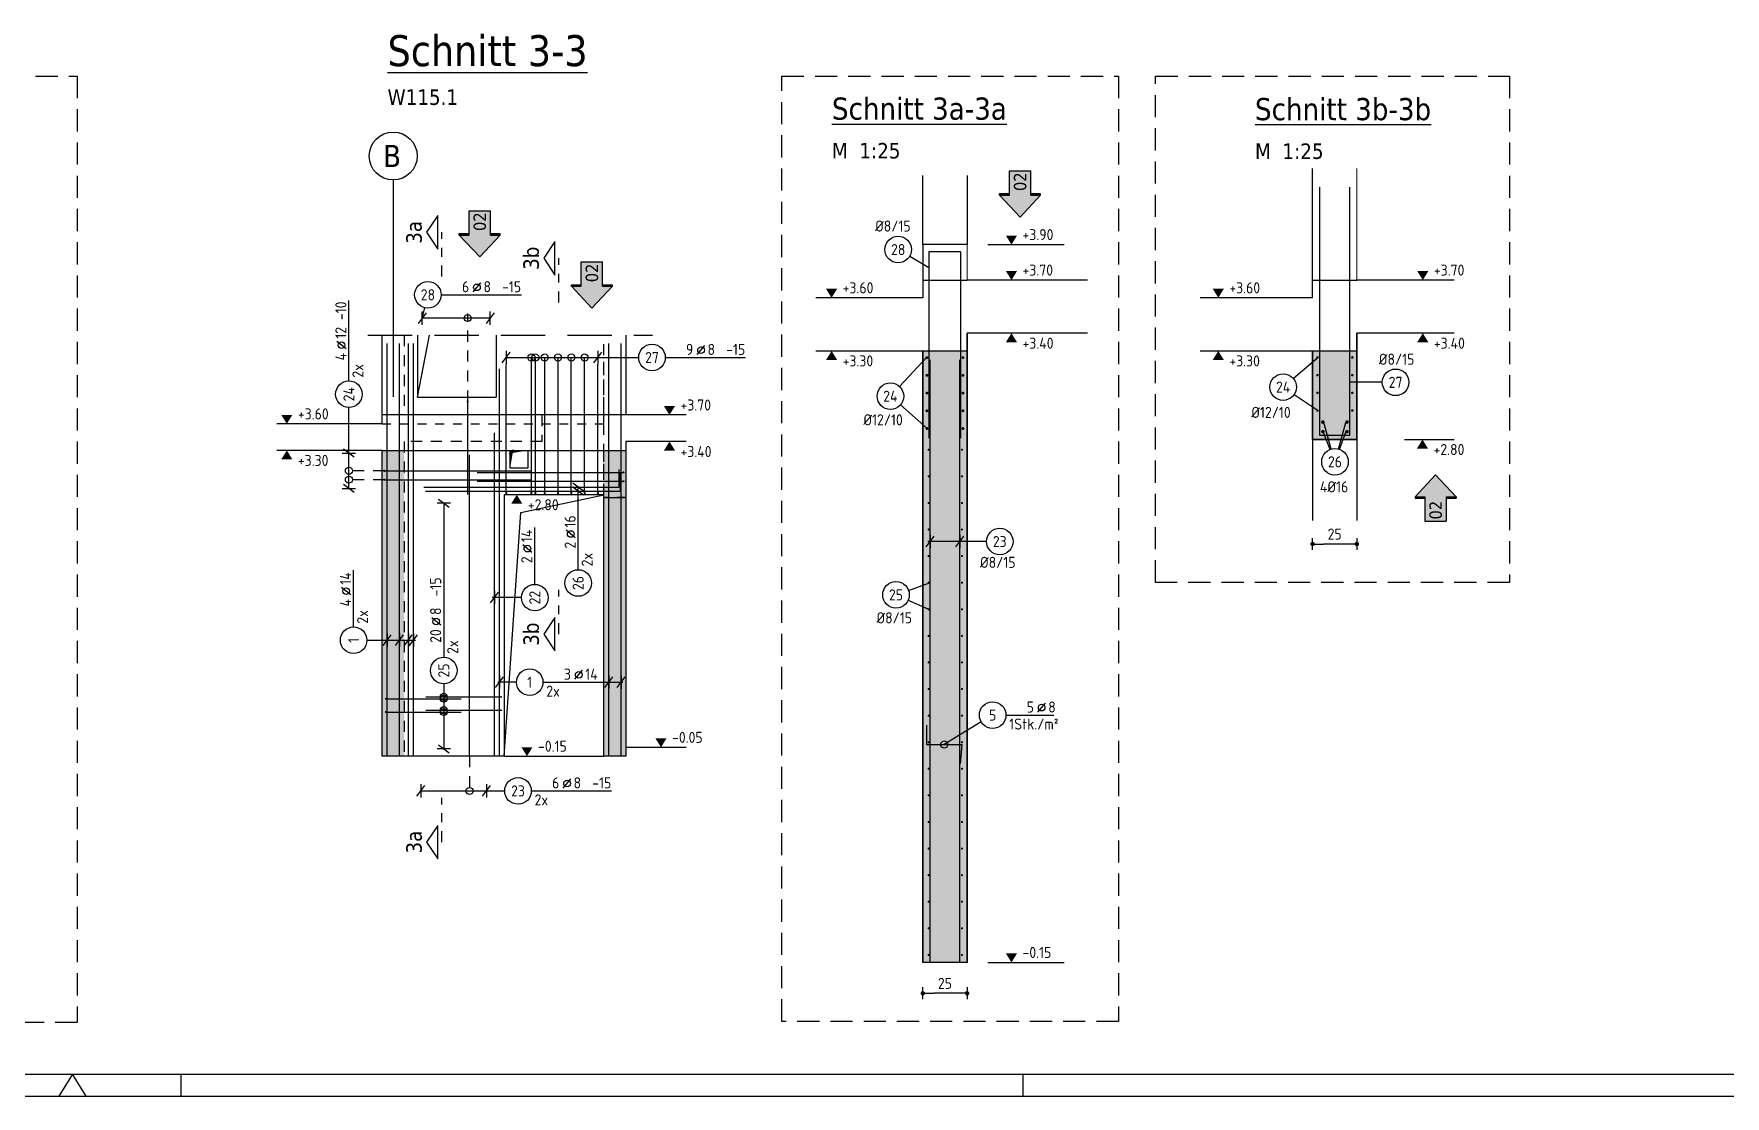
# Model space of a CAD drawing. Extents: x 0 to 74.6, y 0 to 35.2.
# Drawn here: x 29.29 to 48.37, y 0 to 11.99 of the extents above; entities that cross this region are included whole.
import ezdxf
from ezdxf.enums import TextEntityAlignment as Align

# ---------------------------------------------------------------- set-up
doc = ezdxf.new("R2010")
doc.units = 0
doc.header["$LTSCALE"] = 0.5
for name, pattern in [('AUSGEZOGEN', [1000.01, 1000, 0.01]), ('DASHDOTSMALL', [1.05, 0.5, -0.25, 0.05, -0.25]), ('DASHED', [0.75, 0.5, -0.25]), ('DASHEDX2', [1.5, 1, -0.5]), ('DOT', [0.175, 0.05, -0.125]), ('HIDDEN', [0.375, 0.25, -0.125]), ('PUNKT', [0.175, 0.05, -0.125]), ('STRICHLINIE', [0.75, 0.5, -0.25]), ('STRICHPUNKT2', [0.55, 0.25, -0.125, 0.05, -0.125]), ('VERDECKT', [0.375, 0.25, -0.125])]:
    doc.linetypes.add(name, pattern=pattern)
for name, color, linetype in [('ACHSEN', 7, 'Continuous'), ('AFU', 7, 'Continuous'), ('BETON', 7, 'Continuous'), ('DETAIL', 7, 'Continuous'), ('DRUEBER', 7, 'Continuous'), ('grau_hell', 7, 'Continuous'), ('grau_mittel', 7, 'Continuous'), ('HILFE', 7, 'Continuous'), ('INDEX', 7, 'Continuous'), ('koten', 7, 'Continuous'), ('MASSE', 7, 'Continuous'), ('OBJEKT', 7, 'Continuous'), ('RAHMEN', 7, 'Continuous'), ('RND', 7, 'Continuous'), ('RND-1', 7, 'Continuous'), ('RND_BILD', 7, 'Continuous'), ('SCHATTEN', 15, 'Continuous'), ('SCHNITTE', 7, 'Continuous'), ('SFP_Achsen', 7, 'Continuous'), ('TEXT', 7, 'Continuous'), ('VERDECKT', 7, 'Continuous')]:
    doc.layers.add(name, color=color, linetype=linetype)
doc.styles.add('helv', font='tahoma.ttf')
doc.styles.add('txt', font='isocp.shx')
doc.linetypes.add('AFU_50K', pattern='A,0.15,["/",Standard,S=0.2,R=0,X=-0.01,Y=-0.1],0.07,["/",Standard,S=0.2,R=0,X=-0.01,Y=-0.1],0.15', length=0.37)
doc.linetypes.add('AFU_50L', pattern='A,0.75,["/",Standard,S=0.2,R=0,X=-0.01,Y=-0.1],0.07,["/",Standard,S=0.2,R=0,X=-0.01,Y=-0.1],0.75', length=1.57)
doc.dimstyles.new('DOT_I', dxfattribs={"dimscale": 0.5, "dimtxt": 0.25, "dimasz": 0.25, "dimexe": 0.1, "dimexo": 0.3, "dimgap": 0.1, "dimtad": 1, "dimdec": 3, "dimzin": 3, "dimtxsty": 'txt', "dimblk": 'DOT', "dimblk1": 'DOT', "dimblk2": 'DOT', "dimsah": 1, "dimcen": 0.1, "dimse1": 1, "dimse2": 1, "dimazin": 0, "dimtfac": 1, "dimtdec": 4, "dimtix": 1, "dimtmove": 2, "dimatfit": 3, "dimfxl": 0, "dimtvp": 1, "dimtolj": 1, "dimtzin": 0, "dimarcsym": 0})

# ---------------------------------------------------------------- blocks, each defined once
blk = doc.blocks.new('okrd_o')
at = {"layer": 'koten', "color": 7, "linetype": 'Continuous'}
blk.add_solid([(-0.125, 0.202), (0.125, 0.202), (0, 0)], dxfattribs=at)
at = {"layer": 'koten', "style": 'txt'}
blk.add_attdef('OKRD', (0.25, 0.1), '', height=0.25, dxfattribs=at)
blk = doc.blocks.new('okrd_u')
at = {"layer": 'koten', "color": 7, "linetype": 'Continuous'}
blk.add_solid([(-0.125, -0.202), (0.125, -0.202), (0, 0)], dxfattribs=at)
at = {"layer": 'koten', "style": 'txt'}
blk.add_attdef('OKRD', (0.25, -0.35), '', height=0.25, dxfattribs=at)
blk = doc.blocks.new('RND_LEI')
at = {"layer": 'RND', "color": 7, "linetype": 'Continuous'}
blk.add_line((1.022, 0.066), (1.19, 0.27), dxfattribs=at)
for centre, radius in [((0, 0), 0.3), ((1.106, 0.168), 0.075)]:
    blk.add_circle(centre, radius, dxfattribs=at)
at = {"layer": 'RND', "color": 7, "linetype": 'Continuous', "style": 'txt'}
blk.add_attdef('POSL', text='', height=0.25, dxfattribs=at).set_placement((0, 0), align=Align.MIDDLE)
blk.add_attdef('ANZ', text='', height=0.25, dxfattribs=at).set_placement((0.931, 0.057), align=Align.RIGHT)
for tag, p in [('DUM', (1.253, 0.057)), ('ABSTD', (1.674, 0.057)), ('POSTXT', (0.374, -0.327))]:
    blk.add_attdef(tag, p, '', height=0.25, dxfattribs=at)
blk = doc.blocks.new('lei_gre')
at = {"layer": 'RND', "color": 7, "linetype": 'Continuous'}
for p, q in [((-0.09, -0.12), (0.09, 0.12)), ((0, 0.15), (0, -0.15))]:
    blk.add_line(p, q, dxfattribs=at)
blk = doc.blocks.new('DOT')
at = {"layer": 'MASSE', "color": 7, "linetype": 'Continuous'}
for p, q in [((0, 0), (-1, 0)), ((0, 0.54), (0, -0.54))]:
    blk.add_line(p, q, dxfattribs=at)
at = {"layer": 'MASSE', "color": 7, "linetype": 'Continuous', "const_width": 0.2}
blk.add_lwpolyline([(-0.1, 0, 1), (0.1, 0, 1)], format="xyb", close=True, dxfattribs=at)
blk = doc.blocks.new('*D31')
at = {"layer": 'Defpoints', "color": 0, "linetype": 'AUSGEZOGEN', "transparency": 16777216}
for p in [(43.713, 6.231), (43.713, 6.231), (44.213, 6.231)]:
    blk.add_point(p, dxfattribs=at)
at = {"layer": 'MASSE', "color": 0, "linetype": 'AUSGEZOGEN', "lineweight": -2, "transparency": 16777216}
blk.add_line((44.088, 6.231), (43.838, 6.231), dxfattribs=at)
at = {"layer": 'MASSE', "color": 0, "linetype": 'AUSGEZOGEN', "lineweight": -2, "transparency": 16777216, "xscale": 0.125, "yscale": 0.125, "zscale": 0.125, "rotation": 180}
blk.add_blockref('DOT', (43.713, 6.231), dxfattribs=at)
at = {"layer": 'MASSE', "color": 0, "linetype": 'AUSGEZOGEN', "lineweight": -2, "transparency": 16777216, "xscale": 0.125, "yscale": 0.125, "zscale": 0.125}
blk.add_blockref('DOT', (44.213, 6.231), dxfattribs=at)
at = {"layer": 'MASSE', "color": 0, "linetype": 'AUSGEZOGEN', "transparency": 16777216, "insert": (43.963, 6.343), "char_height": 0.125, "attachment_point": 5, "style": 'txt'}
blk.add_mtext('\\A1;25', dxfattribs=at)
blk = doc.blocks.new('*D32')
at = {"layer": 'Defpoints', "color": 0, "linetype": 'AUSGEZOGEN', "transparency": 16777216}
for p in [(39.316, 1.161), (39.316, 1.161), (39.816, 1.161)]:
    blk.add_point(p, dxfattribs=at)
at = {"layer": 'MASSE', "color": 0, "linetype": 'AUSGEZOGEN', "lineweight": -2, "transparency": 16777216}
blk.add_line((39.691, 1.161), (39.441, 1.161), dxfattribs=at)
at = {"layer": 'MASSE', "color": 0, "linetype": 'AUSGEZOGEN', "lineweight": -2, "transparency": 16777216, "xscale": 0.125, "yscale": 0.125, "zscale": 0.125, "rotation": 180}
blk.add_blockref('DOT', (39.316, 1.161), dxfattribs=at)
at = {"layer": 'MASSE', "color": 0, "linetype": 'AUSGEZOGEN', "lineweight": -2, "transparency": 16777216, "xscale": 0.125, "yscale": 0.125, "zscale": 0.125}
blk.add_blockref('DOT', (39.816, 1.161), dxfattribs=at)
at = {"layer": 'MASSE', "color": 0, "linetype": 'AUSGEZOGEN', "transparency": 16777216, "insert": (39.566, 1.273), "char_height": 0.125, "attachment_point": 5, "style": 'txt'}
blk.add_mtext('\\A1;25', dxfattribs=at)
blk = doc.blocks.new('RND_HIN')
at = {"layer": 'RND', "color": 7, "linetype": 'Continuous'}
blk.add_circle((0, 0), 0.3, dxfattribs=at)
at = {"layer": 'RND', "color": 7, "linetype": 'Continuous', "style": 'txt'}
blk.add_attdef('POSI', text='', height=0.25, dxfattribs=at).set_placement((0, 0), align=Align.MIDDLE)
blk = doc.blocks.new('SCHN-2')
at = {"layer": 'SCHNITTE', "color": 6, "linetype": 'Continuous'}
blk.add_lwpolyline([(0.378, 0.088), (0, 0.34), (-0.378, 0.088)], close=True, dxfattribs=at)
at = {"layer": 'SCHNITTE', "color": 1, "linetype": 'DASHDOTSMALL', "style": 'helv'}
blk.add_attdef('SCHN-2', text='', height=0.35, dxfattribs=at).set_placement((0, 0.45), align=Align.CENTER)
blk = doc.blocks.new('A1-35-0')
at = {"layer": 'RAHMEN', "color": 5}
blk.add_line((2, 0.5), (118.4, 0.5), dxfattribs=at)
at = {"layer": 'RAHMEN', "color": 7, "linetype": 'Continuous'}
for p, q in [((59.45, 0.5), (59.14, 0)), ((59.76, 0), (59.45, 0.5))]:
    blk.add_line(p, q, dxfattribs=at)
at = {"layer": 'RAHMEN', "color": 7}
for p, q in [((61.9, 0), (61.9, 0.5)), ((80.9, 0), (80.9, 0.5))]:
    blk.add_line(p, q, dxfattribs=at)
at = {"layer": 'RAHMEN'}
blk.add_line((0, 0), (118.9, 0), dxfattribs=at)
blk = doc.blocks.new('hin_ind5')
at = {"layer": 'grau_hell', "linetype": 'AUSGEZOGEN'}
h = blk.add_hatch(color=9, dxfattribs=at)
h.dxf.hatch_style = 2
h.paths.add_polyline_path([(0, 0), (0.619, -0.577), (0.619, -0.3), (1.306, -0.3), (1.306, 0.3), (0.619, 0.3), (0.619, 0.577)])
h.paths.add_polyline_path([(0.34, -0.274), (1.311, -0.274), (1.311, 0.274), (0.34, 0.274)], flags=9)
at = {"layer": 'OBJEKT', "linetype": 'AUSGEZOGEN'}
for points in [[(0.619, 0.3), (0.66, 0.3), (0.66, 0.577), (0.619, 0.577)], [(0.619, -0.577), (0.66, -0.577), (0.66, -0.3), (0.619, -0.3)]]:
    blk.add_hatch(color=1, dxfattribs=at).paths.add_polyline_path(points)
at = {"layer": 'OBJEKT', "color": 1, "linetype": 'AUSGEZOGEN'}
for p, q in [((0, 0), (0.619, 0.577)), ((0.619, 0.577), (0.619, 0.3)), ((0.619, 0.577), (0.66, 0.577)), ((0.66, 0.577), (0.66, 0.3)), ((0, 0), (0.619, -0.577)), ((0.619, 0.3), (1.306, 0.3)), ((1.306, 0.3), (1.306, -0.3)), ((0.619, -0.3), (0.619, -0.577)), ((0.619, -0.3), (1.306, -0.3)), ((0.66, -0.3), (0.66, -0.577))]:
    blk.add_line(p, q, dxfattribs=at)
at = {"layer": 'OBJEKT', "color": 7, "linetype": 'AUSGEZOGEN'}
blk.add_line((0.619, -0.577), (0.66, -0.577), dxfattribs=at)
at = {"layer": 'INDEX', "color": 1, "linetype": 'Continuous', "style": 'helv'}
blk.add_attdef('INDEX', text='', height=0.35, rotation=360, dxfattribs=at).set_placement((1.259, 0), align=Align.MIDDLE_RIGHT)

msp = doc.modelspace()

# ---------------------------------------------------------------- hatches: boundary and pattern name
at = {"layer": 'grau_mittel'}
for points in [[(39.316, 1.5095), (39.816, 1.5095), (39.816, 8.4095), (39.316, 8.4095)], [(44.2126, 8.4095), (43.7126, 8.4095), (43.7126, 7.4095), (43.8976, 7.4095), (44.0274, 7.4095), (44.2126, 7.4095)], [(33.217, 3.8368), (33.467, 3.8368), (33.467, 7.2868), (33.217, 7.2868)], [(35.967, 6.7568), (35.717, 6.7568), (35.717, 6.7368), (35.967, 6.7368)]]:
    msp.add_hatch(color=61, dxfattribs=at).paths.add_polyline_path(points)
h = msp.add_hatch(color=61, dxfattribs=at)
h.paths.add_polyline_path([(35.717, 6.7568), (35.967, 6.7568), (35.967, 7.2868), (35.717, 7.2868)])
h.paths.add_polyline_path([(35.967, 6.7368), (35.717, 6.7368), (35.717, 3.8368), (35.967, 3.8368), (35.967, 3.9368)])

# ---------------------------------------------------------------- linework, layer by layer
at = {"layer": 'ACHSEN', "color": 140, "linetype": 'AUSGEZOGEN'}
msp.add_line((33.342, 10.3387), (33.342, 7.8931), dxfattribs=at)
at = {"layer": 'AFU', "color": 8, "linetype": 'AFU_50K'}
for p, q in [((39.316, 9.2095), (39.816, 9.2095)), ((43.7126, 9.2095), (44.2126, 9.2095)), ((39.316, 8.4095), (39.816, 8.4095)), ((43.7126, 8.4095), (44.2126, 8.4095)), ((35.717, 6.7568), (35.967, 6.7568)), ((35.967, 3.8368), (35.717, 3.8368)), ((39.816, 1.5095), (39.316, 1.5095))]:
    msp.add_line(p, q, dxfattribs=at)
at = {"layer": 'AFU', "color": 8, "linetype": 'AFU_50L'}
for p, q in [((35.967, 7.6868), (33.217, 7.6868)), ((33.217, 7.2868), (35.967, 7.2868)), ((34.592, 3.8368), (33.217, 3.8368))]:
    msp.add_line(p, q, dxfattribs=at)
at = {"layer": 'BETON', "color": 6, "linetype": 'AUSGEZOGEN'}
for p, q in [((43.7126, 9.0095), (43.7126, 10.4675)), ((39.316, 9.6095), (39.316, 9.0095)), ((33.617, 8.5883), (33.617, 7.8868)), ((34.502, 8.5883), (34.502, 7.8868)), ((41.1747, 8.6095), (39.816, 8.6095)), ((45.3093, 8.6095), (44.2126, 8.6095)), ((38.1097, 8.4095), (39.316, 8.4095)), ((42.4446, 8.4095), (43.7126, 8.4095)), ((33.617, 7.8868), (34.502, 7.8868)), ((36.6453, 7.6868), (35.967, 7.6868)), ((33.217, 7.5868), (32.0295, 7.5868)), ((33.217, 7.2868), (32.0295, 7.2868)), ((36.6453, 7.3868), (35.967, 7.3868)), ((35.717, 6.7868), (34.592, 6.7868)), ((34.592, 6.7868), (34.592, 3.8368)), ((34.592, 3.8368), (35.717, 3.8368)), ((35.967, 3.9368), (36.6453, 3.9368))]:
    msp.add_line(p, q, dxfattribs=at)
at = {"layer": 'BETON', "color": 6, "linetype": 'AUSGEZOGEN', "lineweight": 13}
for p, q in [((44.2126, 10.4675), (44.2126, 9.2095)), ((39.816, 9.6095), (39.816, 9.2095))]:
    msp.add_line(p, q, dxfattribs=at)
at = {"layer": 'BETON', "color": 6, "linetype": 'AUSGEZOGEN', "lineweight": 25}
for p, q in [((39.816, 9.6095), (39.316, 9.6095)), ((41.1747, 9.2095), (39.816, 9.2095)), ((45.3093, 9.2095), (44.2126, 9.2095)), ((39.316, 9.0095), (38.1097, 9.0095)), ((43.7126, 9.0095), (42.4446, 9.0095))]:
    msp.add_line(p, q, dxfattribs=at)
at = {"layer": 'BETON', "color": 6, "linetype": 'AUSGEZOGEN', "lineweight": -2}
for p, q in [((33.217, 7.5868), (33.217, 8.5883)), ((35.967, 8.5883), (35.967, 7.6868)), ((33.217, 3.8368), (33.217, 7.2868)), ((35.967, 7.3868), (35.967, 3.9368)), ((35.717, 3.8368), (35.717, 6.7868))]:
    msp.add_line(p, q, dxfattribs=at)
at = {"layer": 'BETON', "color": 6, "linetype": 'AUSGEZOGEN', "lineweight": 35}
for p, q in [((39.816, 8.6095), (39.816, 1.5095)), ((39.316, 8.4095), (39.316, 1.5095)), ((43.7126, 8.4095), (43.7126, 7.4095))]:
    msp.add_line(p, q, dxfattribs=at)
at = {"layer": 'BETON', "color": 6, "linetype": 'AUSGEZOGEN', "lineweight": 35, "flags": 128}
msp.add_lwpolyline([(44.2126, 8.6095), (44.2126, 7.4095), (44.0276, 7.4095), (44.0274, 7.4095), (43.8978, 7.4095), (43.8976, 7.4095), (43.7126, 7.4095)], dxfattribs=at)
at = {"layer": 'BETON', "color": 6, "linetype": 'AUSGEZOGEN'}
msp.add_lwpolyline([(34.662, 7.2868), (34.8619, 7.2868), (34.8619, 7.0868), (34.662, 7.0868)], close=True, dxfattribs=at)
at = {"layer": 'DETAIL', "color": 102, "linetype": 'STRICHLINIE'}
for points in [[(25.5577, 0.8301), (25.5577, 11.5117), (29.7785, 11.5117), (29.7785, 0.8301)], [(37.7258, 0.8433), (37.7258, 11.5117), (41.5244, 11.5117), (41.5244, 0.8433)], [(41.9425, 5.7973), (41.9425, 11.5117), (45.9361, 11.5117), (45.9361, 5.7973)]]:
    msp.add_lwpolyline(points, close=True, dxfattribs=at)
at = {"layer": 'DRUEBER', "color": 7, "linetype": 'DOT'}
for p, q in [((35.717, 7.5868), (35.717, 8.5883)), ((33.217, 7.5868), (35.717, 7.5868)), ((33.217, 7.2868), (35.717, 7.2868)), ((35.717, 6.7568), (35.717, 7.2868))]:
    msp.add_line(p, q, dxfattribs=at)
at = {"layer": 'DRUEBER', "color": 7, "linetype": 'PUNKT'}
msp.add_line((35.967, 6.7568), (35.717, 6.7568), dxfattribs=at)
at = {"layer": 'HILFE', "color": 102, "linetype": 'AUSGEZOGEN'}
for p, q in [((40.0513, 9.6095), (40.9096, 9.6095)), ((33.617, 7.8868), (33.7507, 8.5883)), ((44.7488, 7.4095), (45.3093, 7.4095)), ((34.7802, 6.586), (35.717, 6.7868)), ((34.592, 3.8368), (34.7802, 6.586)), ((40.0513, 1.5095), (40.9096, 1.5095))]:
    msp.add_line(p, q, dxfattribs=at)
at = {"layer": 'HILFE', "color": 102, "linetype": 'DASHEDX2'}
msp.add_line((33.0566, 8.5883), (36.2663, 8.5883), dxfattribs=at)
at = {"layer": 'OBJEKT', "color": 7, "linetype": 'AUSGEZOGEN'}
for p, q in [((39.316, 9.6095), (39.316, 10.3892)), ((39.816, 10.3892), (39.816, 9.6095)), ((43.7126, 7.4095), (43.7126, 6.4952)), ((44.2126, 7.4095), (44.2126, 6.4952))]:
    msp.add_line(p, q, dxfattribs=at)
at = {"layer": 'RND', "color": 102, "linetype": 'AUSGEZOGEN'}
for p, q in [((39.1682, 9.4782), (39.386, 9.3516)), ((39.0532, 8.0085), (39.3671, 8.3441)), ((43.4956, 8.0994), (43.774, 8.3363)), ((44.5001, 8.0555), (44.1326, 8.0555)), ((43.5058, 7.9184), (43.7754, 7.737)), ((39.0638, 7.8003), (39.3622, 7.5399)), ((43.9109, 7.2978), (43.8285, 7.5062)), ((43.9246, 7.3025), (43.8347, 7.6161)), ((44.0063, 7.3027), (44.0896, 7.6008)), ((44.0172, 7.2993), (44.0912, 7.5032)), ((35.4285, 5.9408), (35.4285, 6.8825)), ((40.0343, 6.2591), (39.3746, 6.2591)), ((39.155, 5.7077), (39.3924, 5.7934)), ((34.7896, 5.6258), (34.4593, 5.6258)), ((39.1512, 5.5963), (39.3713, 5.4992)), ((33.0456, 5.1449), (33.5946, 5.1449)), ((34.7318, 4.6713), (34.5238, 4.6713)), ((35.1026, 4.6713), (35.9336, 4.6713)), ((39.9762, 4.2225), (39.5583, 3.9681))]:
    msp.add_line(p, q, dxfattribs=at)
at = {"layer": 'RND', "color": 7, "linetype": 'AUSGEZOGEN'}
for p, q in [((32.8426, 8.0712), (32.8426, 8.9775)), ((33.8837, 9.0433), (34.79, 9.0433)), ((33.668, 8.7806), (33.6973, 8.8978)), ((34.437, 8.7806), (33.668, 8.7806)), ((34.6175, 8.3355), (35.6512, 8.3355)), ((35.6512, 8.3355), (36.1115, 8.3355)), ((36.4115, 8.3355), (37.3178, 8.3355)), ((32.8426, 7.257), (32.8426, 7.7712)), ((32.8426, 6.857), (32.8426, 7.257)), ((33.9118, 6.6919), (33.9118, 4.9536)), ((35.4285, 5.9408), (35.4285, 6.5808)), ((34.9396, 5.7758), (34.9396, 6.4158)), ((32.8956, 5.2949), (32.8956, 5.9349)), ((33.9118, 4.6536), (33.9118, 3.9197)), ((35.0318, 4.6713), (35.6718, 4.6713)), ((40.2543, 4.3004), (40.7943, 4.3004)), ((33.6537, 3.4445), (34.3958, 3.4445)), ((34.3958, 3.4445), (34.6001, 3.4445)), ((34.9001, 3.4445), (35.8063, 3.4445))]:
    msp.add_line(p, q, dxfattribs=at)
at = {"layer": 'RND', "color": 102, "linetype": 'VERDECKT'}
for p, q in [((34.1821, 7.8388), (34.1821, 8.8306)), ((34.9012, 8.2071), (34.9012, 8.3855)), ((34.9468, 8.2071), (34.9468, 8.3855)), ((35.0512, 8.2071), (35.0512, 8.3855)), ((35.2012, 8.2071), (35.2012, 8.3855)), ((35.3512, 8.2071), (35.3512, 8.3855)), ((35.5012, 8.2071), (35.5012, 8.3855)), ((33.241, 7.057), (32.7926, 7.057)), ((33.241, 6.957), (32.7926, 6.957)), ((34.2029, 3.8368), (34.2029, 3.3945))]:
    msp.add_line(p, q, dxfattribs=at)
at = {"layer": 'RND', "color": 1, "linetype": 'AUSGEZOGEN'}
for points in [[(43.7926, 10.2595), (43.7926, 7.4595), (44.1326, 7.4595), (44.1326, 10.2595)], [(39.746, 7.427), (39.746, 9.527), (39.386, 9.527), (39.386, 7.427)], [(33.2753, 3.8447), (33.2753, 8.4947)], [(33.4135, 3.8447), (33.4135, 8.4947)], [(33.5127, 3.8447), (33.5127, 8.4947)], [(33.5699, 3.8447), (33.5699, 8.4947)], [(35.7753, 3.8447), (35.7753, 8.4947)], [(35.9135, 3.8447), (35.9135, 8.4947)], [(34.5399, 3.8368), (34.5399, 8.2071)], [(34.6175, 6.8071), (34.6175, 8.2571)], [(34.9012, 6.8071), (34.9012, 8.2571)], [(34.9012, 6.8071), (34.9012, 8.2571)], [(34.9012, 6.8071), (34.9012, 8.2571)], [(34.9468, 6.8071), (34.9468, 8.2571)], [(35.0512, 6.8071), (35.0512, 8.2571)], [(35.2012, 6.8071), (35.2012, 8.2571)], [(35.3512, 6.8071), (35.3512, 8.2571)], [(35.5012, 6.8071), (35.5012, 8.2571)], [(35.6512, 6.8071), (35.6512, 8.2571)], [(39.3989, 1.5095), (39.3989, 8.3095)], [(39.7331, 1.5095), (39.7331, 8.3095)], [(34.1821, 6.7888), (34.1821, 7.8388)], [(34.4843, 3.8368), (34.4843, 7.4868)], [(33.6893, 6.8721), (35.8893, 6.8721), (35.8893, 7.0721)], [(34.2029, 3.8368), (34.2029, 7.2368)], [(33.241, 7.057), (34.891, 7.057)], [(33.241, 6.957), (34.891, 6.957)], [(33.7052, 6.8283), (35.9052, 6.8283), (35.9052, 7.0283)], [(34.2895, 7.0387), (35.9395, 7.0387)], [(34.2895, 6.9387), (35.9395, 6.9387)], [(33.2574, 4.4851), (34.1074, 4.4851)], [(33.7103, 4.5056), (34.5603, 4.5056)], [(33.2574, 4.3351), (34.1074, 4.3351)], [(33.7103, 4.3556), (34.5603, 4.3556)]]:
    msp.add_lwpolyline(points, dxfattribs=at)
at = {"layer": 'RND', "color": 7, "linetype": 'AUSGEZOGEN'}
for points, const_width in [([(39.3546, 8.334, 1), (39.3706, 8.334, 1)], 0.016), ([(39.7774, 8.334, -1), (39.7614, 8.334, -1)], 0.016), ([(43.7614, 8.337, 1), (43.7754, 8.337, 1)], 0.014), ([(44.1548, 8.337, 1), (44.1688, 8.337, 1)], 0.014), ([(39.3546, 8.134, 1), (39.3706, 8.134, 1)], 0.016), ([(39.7774, 8.134, -1), (39.7614, 8.134, -1)], 0.016), ([(43.7614, 8.137, 1), (43.7754, 8.137, 1)], 0.014), ([(44.1548, 8.137, 1), (44.1688, 8.137, 1)], 0.014), ([(34.1759, 7.8388, 1), (34.1884, 7.8388, 1)], 0.0125), ([(39.3546, 7.934, 1), (39.3706, 7.934, 1)], 0.016), ([(39.7774, 7.934, -1), (39.7614, 7.934, -1)], 0.016), ([(43.7614, 7.937, 1), (43.7754, 7.937, 1)], 0.014), ([(44.1548, 7.937, 1), (44.1688, 7.937, 1)], 0.014), ([(39.3546, 7.734, 1), (39.3706, 7.734, 1)], 0.016), ([(39.7774, 7.734, -1), (39.7614, 7.734, -1)], 0.016), ([(43.7614, 7.737, 1), (43.7754, 7.737, 1)], 0.014), ([(44.1548, 7.737, 1), (44.1688, 7.737, 1)], 0.014), ([(39.3546, 7.534, 1), (39.3706, 7.534, 1)], 0.016), ([(39.7774, 7.534, -1), (39.7614, 7.534, -1)], 0.016), ([(43.8196, 7.6065, 1), (43.8396, 7.6065, 1)], 0.02), ([(43.8196, 7.4981, 1), (43.8396, 7.4981, 1)], 0.02), ([(44.092, 7.6065, 1), (44.112, 7.6065, 1)], 0.02), ([(44.092, 7.4981, 1), (44.112, 7.4981, 1)], 0.02), ([(39.3757, 7.2944, 1), (39.3877, 7.2944, 1)], 0.012), ([(39.7523, 7.2944, 1), (39.7643, 7.2944, 1)], 0.012), ([(33.2348, 7.057, 1), (33.2473, 7.057, 1)], 0.0125), ([(33.2348, 6.957, 1), (33.2473, 6.957, 1)], 0.0125), ([(35.9332, 7.0387, 1), (35.9457, 7.0387, 1)], 0.0125), ([(35.9332, 6.9387, 1), (35.9457, 6.9387, 1)], 0.0125), ([(39.3757, 6.9944, 1), (39.3877, 6.9944, 1)], 0.012), ([(39.7523, 6.9944, 1), (39.7643, 6.9944, 1)], 0.012), ([(34.6112, 6.8071, 1), (34.6237, 6.8071, 1)], 0.0125), ([(34.895, 6.8071, 1), (34.9075, 6.8071, 1)], 0.0125), ([(34.9405, 6.8071, 1), (34.953, 6.8071, 1)], 0.0125), ([(35.045, 6.8071, 1), (35.0575, 6.8071, 1)], 0.0125), ([(35.195, 6.8071, 1), (35.2075, 6.8071, 1)], 0.0125), ([(35.345, 6.8071, 1), (35.3575, 6.8071, 1)], 0.0125), ([(35.495, 6.8071, 1), (35.5075, 6.8071, 1)], 0.0125), ([(35.645, 6.8071, 1), (35.6575, 6.8071, 1)], 0.0125), ([(39.3757, 6.6944, 1), (39.3877, 6.6944, 1)], 0.012), ([(39.7523, 6.6944, 1), (39.7643, 6.6944, 1)], 0.012), ([(39.3757, 6.3944, 1), (39.3877, 6.3944, 1)], 0.012), ([(39.7523, 6.3944, 1), (39.7643, 6.3944, 1)], 0.012), ([(39.3757, 6.0944, 1), (39.3877, 6.0944, 1)], 0.012), ([(39.7523, 6.0944, 1), (39.7643, 6.0944, 1)], 0.012), ([(39.3757, 5.7944, 1), (39.3877, 5.7944, 1)], 0.012), ([(39.7523, 5.7944, 1), (39.7643, 5.7944, 1)], 0.012), ([(39.3757, 5.4944, 1), (39.3877, 5.4944, 1)], 0.012), ([(39.7523, 5.4944, 1), (39.7643, 5.4944, 1)], 0.012), ([(39.3757, 5.1944, 1), (39.3877, 5.1944, 1)], 0.012), ([(39.7523, 5.1944, 1), (39.7643, 5.1944, 1)], 0.012), ([(39.3757, 4.8944, 1), (39.3877, 4.8944, 1)], 0.012), ([(39.7523, 4.8944, 1), (39.7643, 4.8944, 1)], 0.012), ([(39.3757, 4.5944, 1), (39.3877, 4.5944, 1)], 0.012), ([(39.7523, 4.5944, 1), (39.7643, 4.5944, 1)], 0.012), ([(33.2524, 4.4851, 1), (33.2624, 4.4851, 1)], 0.01), ([(34.5553, 4.5056, 1), (34.5653, 4.5056, 1)], 0.01), ([(33.2524, 4.3351, 1), (33.2624, 4.3351, 1)], 0.01), ([(34.5553, 4.3556, 1), (34.5653, 4.3556, 1)], 0.01), ([(39.3757, 4.2944, 1), (39.3877, 4.2944, 1)], 0.012), ([(39.7523, 4.2944, 1), (39.7643, 4.2944, 1)], 0.012), ([(39.3757, 3.9944, 1), (39.3877, 3.9944, 1)], 0.012), ([(39.7523, 3.9944, 1), (39.7643, 3.9944, 1)], 0.012), ([(39.3757, 3.6944, 1), (39.3877, 3.6944, 1)], 0.012), ([(39.7523, 3.6944, 1), (39.7643, 3.6944, 1)], 0.012), ([(39.3757, 3.3944, 1), (39.3877, 3.3944, 1)], 0.012), ([(39.7523, 3.3944, 1), (39.7643, 3.3944, 1)], 0.012), ([(39.3757, 3.0944, 1), (39.3877, 3.0944, 1)], 0.012), ([(39.7523, 3.0944, 1), (39.7643, 3.0944, 1)], 0.012), ([(39.3757, 2.7944, 1), (39.3877, 2.7944, 1)], 0.012), ([(39.7523, 2.7944, 1), (39.7643, 2.7944, 1)], 0.012), ([(39.3757, 2.4944, 1), (39.3877, 2.4944, 1)], 0.012), ([(39.7523, 2.4944, 1), (39.7643, 2.4944, 1)], 0.012), ([(39.3757, 2.1944, 1), (39.3877, 2.1944, 1)], 0.012), ([(39.7523, 2.1944, 1), (39.7643, 2.1944, 1)], 0.012), ([(39.3757, 1.8944, 1), (39.3877, 1.8944, 1)], 0.012), ([(39.7523, 1.8944, 1), (39.7643, 1.8944, 1)], 0.012), ([(39.3757, 1.5944, 1), (39.3877, 1.5944, 1)], 0.012), ([(39.7523, 1.5944, 1), (39.7643, 1.5944, 1)], 0.012)]:
    msp.add_lwpolyline(points, format="xyb", close=True, dxfattribs=dict(at, const_width=const_width))
for centre in [(34.1821, 8.7806), (34.9012, 8.3355), (34.9468, 8.3355), (35.0512, 8.3355), (35.2012, 8.3355), (35.3512, 8.3355), (35.5012, 8.3355), (32.8426, 7.057), (32.8426, 6.957), (33.9118, 4.5056), (33.9118, 4.4851), (33.9118, 4.3556), (33.9118, 4.3351), (39.5583, 3.9681), (34.2029, 3.4445)]:
    msp.add_circle(centre, 0.04, dxfattribs=at)
at = {"layer": 'RND-1', "color": 1, "linetype": 'AUSGEZOGEN'}
msp.add_lwpolyline([(39.3583, 4.1881), (39.3583, 3.9681), (39.7583, 3.9681), (39.7392, 3.7489)], dxfattribs=at)
at = {"layer": 'SCHATTEN', "color": 1, "linetype": 'AUSGEZOGEN'}
msp.add_lwpolyline([(34.662, 7.0868, 0, 0.0326, 0), (34.6782, 7.2855, 0, 0, 0), (34.6633, 7.2706, 0.0326, 0, 0), (34.8619, 7.2868, 0, 0, 0)], format="xyseb", dxfattribs=at)
at = {"layer": 'SCHNITTE', "color": 6, "linetype": 'STRICHPUNKT2'}
for p, q in [((33.889, 9.2482), (33.889, 9.7482)), ((35.2104, 8.9553), (35.2104, 9.4553)), ((35.2104, 5.2132), (35.2104, 5.7132)), ((33.889, 2.8669), (33.889, 3.3669))]:
    msp.add_line(p, q, dxfattribs=at)
at = {"layer": 'SFP_Achsen', "color": 7, "linetype": 'AUSGEZOGEN'}
msp.add_circle((33.342, 10.6092), 0.2705, dxfattribs=at)
at = {"layer": 'VERDECKT', "color": 7, "linetype": 'VERDECKT', "lineweight": -2}
for p, q in [((33.467, 8.5883), (33.467, 7.6868)), ((35.717, 6.7868), (35.717, 8.5883)), ((33.467, 7.3868), (33.467, 3.8368))]:
    msp.add_line(p, q, dxfattribs=at)
at = {"layer": 'VERDECKT', "color": 7, "linetype": 'VERDECKT'}
for p, q in [((35.017, 7.6868), (33.467, 7.6868)), ((35.017, 7.3868), (33.467, 7.3868))]:
    msp.add_line(p, q, dxfattribs=at)
at = {"layer": 'VERDECKT', "color": 7, "linetype": 'HIDDEN'}
for p, q in [((35.017, 7.6868), (35.017, 7.3868)), ((35.967, 3.9368), (35.967, 3.8368))]:
    msp.add_line(p, q, dxfattribs=at)

# ---------------------------------------------------------------- block references
at = {"layer": 'koten', "color": 7, "linetype": 'AUSGEZOGEN', "xscale": 0.5, "yscale": 0.5, "zscale": 0.5}
for name, p, values in [('okrd_o', (40.3165, 9.6095), {'OKRD': '+3.90'}), ('okrd_u', (40.3165, 8.6095), {'OKRD': '+3.40'}), ('okrd_u', (44.9567, 8.6095), {'OKRD': '+3.40'}), ('okrd_u', (38.2874, 8.4095), {'OKRD': '+3.30'}), ('okrd_u', (42.6498, 8.4095), {'OKRD': '+3.30'}), ('okrd_u', (44.9532, 7.4095), {'OKRD': '+2.80'})]:
    msp.add_blockref(name, p, dxfattribs=at).add_auto_attribs(values)
at = {"layer": 'koten', "color": 7, "linetype": 'DASHED', "xscale": 0.5, "yscale": 0.5, "zscale": 0.5}
for p, values in [((40.3165, 9.2095), {'OKRD': '+3.70'}), ((44.9567, 9.2095), {'OKRD': '+3.70'}), ((38.2874, 9.0095), {'OKRD': '+3.60'}), ((42.6498, 9.0095), {'OKRD': '+3.60'})]:
    msp.add_blockref('okrd_o', p, dxfattribs=at).add_auto_attribs(values)
at = {"layer": 'koten', "color": 7, "linetype": 'AUSGEZOGEN'}
ref = msp.add_blockref('okrd_o', (36.4584, 7.6868), dxfattribs=dict(at, xscale=0.5, yscale=0.5, zscale=0.5))
ref.add_attrib('OKRD', '+3.70', (36.5834, 7.7368), dxfattribs={"layer": '0', "color": 0, "linetype": 'ByBlock', "height": 0.125, "style": 'txt'})
at = {"layer": 'koten', "color": 6, "linetype": 'AUSGEZOGEN', "xscale": 0.5, "yscale": 0.5, "zscale": 0.5}
for name, p, values in [('okrd_o', (32.1419, 7.5868), {'OKRD': '+3.60'}), ('okrd_u', (32.1419, 7.2868), {'OKRD': '+3.30'})]:
    msp.add_blockref(name, p, dxfattribs=at).add_auto_attribs(values)
at = {"layer": 'koten', "color": 7, "linetype": 'AUSGEZOGEN'}
ref = msp.add_blockref('okrd_u', (36.4584, 7.3868), dxfattribs=dict(at, xscale=0.5, yscale=0.5, zscale=0.5))
ref.add_attrib('OKRD', '+3.40', (36.5834, 7.2118), dxfattribs={"layer": '0', "color": 0, "linetype": 'ByBlock', "height": 0.125, "style": 'txt'})
ref = msp.add_blockref('okrd_u', (34.7358, 6.7868), dxfattribs=dict(at, xscale=0.5, yscale=0.5, zscale=0.5))
ref.add_attrib('OKRD', '+2.80', (34.8608, 6.6118), dxfattribs={"layer": '0', "color": 0, "linetype": 'ByBlock', "height": 0.125, "style": 'txt'})
ref = msp.add_blockref('okrd_o', (34.851, 3.8368), dxfattribs=dict(at, xscale=0.5, yscale=0.5, zscale=0.5))
ref.add_attrib('OKRD', '-0.15', (34.976, 3.8868), dxfattribs={"layer": '0', "color": 0, "linetype": 'ByBlock', "height": 0.125, "style": 'txt'})
at = {"layer": 'koten', "color": 8, "linetype": 'AFU_50L', "xscale": 0.5, "yscale": 0.5, "zscale": 0.5}
msp.add_blockref('okrd_o', (36.3629, 3.9368), dxfattribs=at).add_auto_attribs({'OKRD': '-0.05'})
at = {"layer": 'koten', "color": 7, "linetype": 'AUSGEZOGEN'}
ref = msp.add_blockref('okrd_o', (40.3165, 1.5095), dxfattribs=dict(at, xscale=0.5, yscale=0.5, zscale=0.5))
ref.add_attrib('OKRD', '-0.15', (40.4415, 1.5595), dxfattribs={"layer": '0', "color": 0, "linetype": 'ByBlock', "height": 0.125, "style": 'txt'})
at = {"layer": 'RAHMEN', "color": 7, "linetype": 'AUSGEZOGEN', "xscale": 0.5, "yscale": 0.5, "zscale": 0.5}
msp.add_blockref('A1-35-0', (0, 0), dxfattribs=at)
at = {"layer": 'RND', "color": 7, "linetype": 'AUSGEZOGEN', "xscale": 0.5, "yscale": 0.5, "zscale": 0.5}
for name, p, values in [('RND_HIN', (39.0385, 9.5535), {'POSI': '28'}), ('RND_LEI', (33.7337, 9.0433), {'POSL': '28', 'DUM': '8', 'ANZ': '6', 'ABSTD': '-15'}), ('RND_LEI', (36.2615, 8.3355), {'POSL': '27', 'DUM': '8', 'ANZ': '9', 'ABSTD': '-15'}), ('RND_HIN', (44.6501, 8.0555), {'POSI': '27'}), ('RND_HIN', (38.9507, 7.8989), {'POSI': '24'}), ('RND_HIN', (43.3814, 8.0022), {'POSI': '24'}), ('RND_HIN', (43.966, 7.1583), {'POSI': '26'}), ('RND_HIN', (40.1843, 6.2591), {'POSI': '23'}), ('RND_HIN', (39.0139, 5.6568), {'POSI': '25'}), ('RND_LEI', (34.8818, 4.6713), {'POSL': '1', 'DUM': '14', 'ANZ': '3', 'POSTXT': '2x'}), ('RND_LEI', (40.1043, 4.3004), {'POSL': '5', 'DUM': '8', 'ANZ': '5', 'POSTXT': '1Stk./m²'}), ('RND_LEI', (34.7501, 3.4445), {'POSL': '23', 'DUM': '8', 'ANZ': '6', 'ABSTD': '-15', 'POSTXT': '2x'})]:
    msp.add_blockref(name, p, dxfattribs=at).add_auto_attribs(values)
at = {"layer": 'RND', "color": 7, "linetype": 'AUSGEZOGEN', "xscale": 0.5, "yscale": 0.5, "zscale": 0.5, "rotation": 90}
for p, values in [((32.8426, 7.9212), {'POSL': '24', 'DUM': '12', 'ANZ': '4', 'ABSTD': '-10', 'POSTXT': '2x'}), ((35.4285, 5.7908), {'POSL': '26', 'DUM': '16', 'ANZ': '2', 'POSTXT': '2x'}), ((34.9396, 5.6258), {'POSL': '22', 'DUM': '14', 'ANZ': '2'}), ((32.8956, 5.1449), {'POSL': '1', 'DUM': '14', 'ANZ': '4', 'POSTXT': '2x'}), ((33.9118, 4.8036), {'POSL': '25', 'DUM': '8', 'ANZ': '20', 'ABSTD': '-15', 'POSTXT': '2x'})]:
    msp.add_blockref('RND_LEI', p, dxfattribs=at).add_auto_attribs(values)
at = {"layer": 'RND', "color": 7, "linetype": 'AUSGEZOGEN', "xscale": 0.5, "yscale": 0.5, "zscale": 0.5}
for p, rotation in [((33.668, 8.7806), 180), ((34.437, 8.7806), 180), ((32.8426, 7.257), 90), ((32.8426, 6.857), 90), ((33.9118, 6.6919), 270), ((33.9118, 3.9197), 270)]:
    msp.add_blockref('lei_gre', p, dxfattribs=dict(at, rotation=rotation))
for p in [(34.6175, 8.3355), (35.6512, 8.3355), (39.3989, 6.2591), (39.7331, 6.2591), (34.4843, 5.6258), (34.5399, 4.6713), (35.7753, 4.6713), (35.9135, 4.6713), (33.6537, 3.4445), (34.3958, 3.4445)]:
    msp.add_blockref('lei_gre', p, dxfattribs=at)
at = {"layer": 'RND', "color": 102, "linetype": 'AUSGEZOGEN', "xscale": 0.5, "yscale": 0.5, "zscale": 0.5, "rotation": 90}
for p in [(35.4285, 6.8721), (35.4285, 6.8283)]:
    msp.add_blockref('lei_gre', p, dxfattribs=at)
at = {"layer": 'RND', "color": 102, "linetype": 'AUSGEZOGEN', "xscale": 0.5, "yscale": 0.5, "zscale": 0.5}
for p in [(33.2753, 5.1449), (33.4135, 5.1449), (33.5127, 5.1449), (33.5699, 5.1449)]:
    msp.add_blockref('lei_gre', p, dxfattribs=at)
at = {"layer": 'RND_BILD', "color": 7, "linetype": 'AUSGEZOGEN', "xscale": 0.4, "yscale": 0.4, "zscale": 0.4, "rotation": 90.00000000000001}
for p in [(40.4136, 9.9208), (34.318, 9.4698), (35.5832, 8.8915)]:
    msp.add_blockref('hin_ind5', p, dxfattribs=at).add_auto_attribs({'INDEX': '02'})
at = {"layer": 'RND_BILD', "color": 7, "linetype": 'AUSGEZOGEN'}
ref = msp.add_blockref('hin_ind5', (45.101, 7.0106), dxfattribs=dict(at, xscale=-0.4, yscale=0.4, zscale=0.4, rotation=90))
ref.add_attrib('INDEX', '02', dxfattribs={"layer": 'INDEX', "color": 1, "linetype": 'Continuous', "height": 0.14, "rotation": 90, "style": 'helv'}).set_placement((45.101, 6.7177), align=Align.MIDDLE_RIGHT)
at = {"layer": 'SCHNITTE', "color": 6, "linetype": 'STRICHPUNKT2', "xscale": 0.5, "yscale": 0.5, "zscale": 0.5, "rotation": 90}
for p, values in [((33.889, 9.7482), {'SCHN-2': '3a'}), ((35.2104, 9.4553), {'SCHN-2': '3b'}), ((35.2104, 5.2132), {'SCHN-2': '3b'}), ((33.889, 2.8669), {'SCHN-2': '3a'})]:
    msp.add_blockref('SCHN-2', p, dxfattribs=at).add_auto_attribs(values)

# ---------------------------------------------------------------- texts
at = {"layer": 'SFP_Achsen', "color": 6, "linetype": 'AUSGEZOGEN', "style": 'helv'}
msp.add_text('B', height=0.25, dxfattribs=at).set_placement((33.2279, 10.4848))
at = {"layer": 'TEXT', "color": 5, "linetype": 'AUSGEZOGEN', "style": 'helv'}
msp.add_text('%%USchnitt 3-3', height=0.35, dxfattribs=at).set_placement((33.2783, 11.6234))
at = {"layer": 'TEXT', "color": 1, "linetype": 'AUSGEZOGEN', "style": 'helv'}
for s, p in [('W115.1', (33.2783, 11.1859)), ('M  1:25', (38.2914, 10.5816)), ('M  1:25', (43.0639, 10.5762))]:
    msp.add_text(s, height=0.175, dxfattribs=at).set_placement(p)
at = {"layer": 'TEXT', "color": 6, "linetype": 'AUSGEZOGEN', "style": 'helv'}
for s, p in [('%%uSchnitt 3a-3a', (38.2914, 11.0191)), ('%%uSchnitt 3b-3b', (43.0639, 11.0137))]:
    msp.add_text(s, height=0.25, dxfattribs=at).set_placement(p)
at = {"layer": 'TEXT', "color": 7, "linetype": 'PUNKT', "style": 'txt'}
for p in [(38.7783, 9.7563), (44.4614, 8.2536), (39.9619, 5.9615), (38.7942, 5.3353)]:
    msp.add_text('%%C8/15', height=0.125, dxfattribs=at).set_placement(p)
at = {"layer": 'TEXT', "color": 7, "linetype": 'AUSGEZOGEN', "style": 'txt'}
for s, p in [('%%C12/10', (38.6464, 7.5697)), ('%%C12/10', (43.0224, 7.6538)), ('4%%C16', (43.7963, 6.8138))]:
    msp.add_text(s, height=0.125, dxfattribs=at).set_placement(p)

# ---------------------------------------------------------------- dimensions: what is measured, and where the dimension line sits
at = {"layer": 'MASSE', "color": 7, "linetype": 'AUSGEZOGEN'}
for base, p1, p2, picture, middle in [((43.7126, 6.2308), (44.2126, 6.2308), (43.7126, 6.2308), '*D31', (43.9626, 6.3433)), ((39.316, 1.1606), (39.816, 1.1606), (39.316, 1.1606), '*D32', (39.566, 1.2731))]:
    dim = msp.add_linear_dim(base=base, p1=p1, p2=p2, dimstyle='DOT_I', override={"dimdec": 0, "dimlfac": 50}, dxfattribs=at)
    dim.commit()
    dim.dimension.update_dxf_attribs({"geometry": picture, "text_midpoint": middle})

doc.saveas('drawing.dxf')
